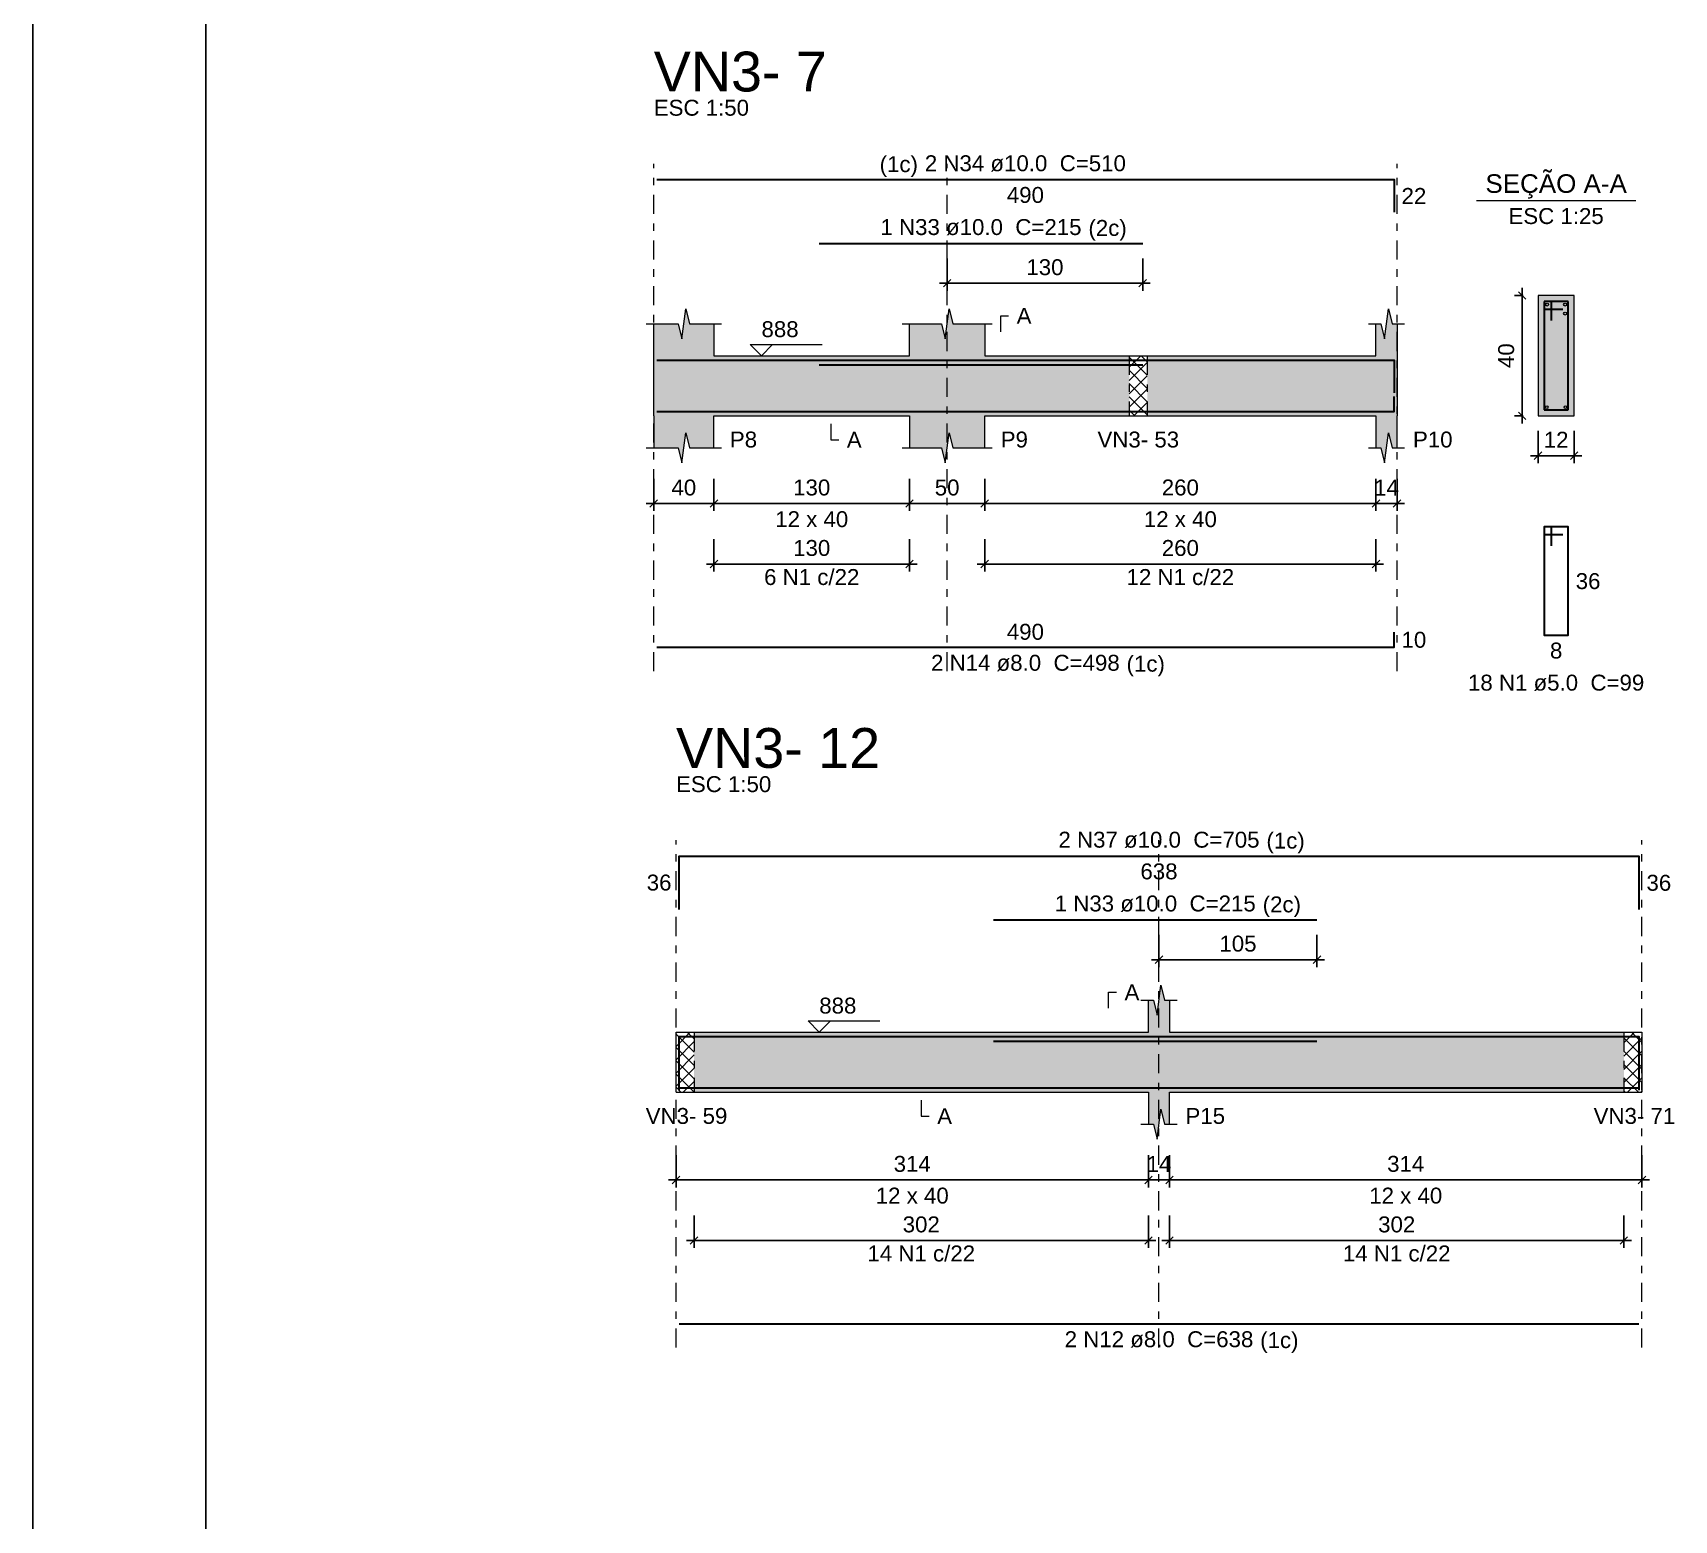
# Model space of a CAD drawing. Header units: millimetres. Extents: x -8 to 605, y -494 to 220.
# Drawn here: x 205.52 to 227.34, y -451.96 to -432.18 of the extents above; entities that cross this region are included whole.
import ezdxf

# ---------------------------------------------------------------- set-up
doc = ezdxf.new("R2010")
doc.units = ezdxf.units.MM
doc.header["$MEASUREMENT"] = 0
doc.linetypes.add('DASHDOT', pattern=[2.54, 1.27, -0.635, 0, -0.635])
doc.linetypes.add('NULL', pattern=[0])
for name, color, linetype, lineweight in [('Descrição da armadura', 7, 'Continuous', 0), ('DT-Barras na forma', 7, 'Continuous', 30), ('DT-Barras no corte', 5, 'Continuous', 5), ('DT-Barras rebatidas', 7, 'Continuous', 30), ('DT-Cotas', 7, 'Continuous', 5), ('DT-Forma', 5, 'Continuous', 5), ('DT-Hachura forma vigas', 252, 'Continuous', 5), ('DT-Hachura intersecção vigas', 9, 'Continuous', 5), ('DT-Hachura seção vigas', 252, 'Continuous', 5), ('DT-Pontilhado', 9, 'DASHDOT', 5), ('DT-Textos', 7, 'Continuous', 5), ('DT-Título', 5, 'Continuous', 20), ('Textos armaduras', 7, 'Continuous', 0)]:
    doc.layers.add(name, color=color, linetype=linetype, lineweight=lineweight)
doc.styles.add('Arial', font='arial.ttf')
doc.dimstyles.new('UM_25.000000', dxfattribs={"dimtxt": 0.18, "dimasz": 0.1, "dimexe": 0.1, "dimexo": 0.2, "dimgap": 0, "dimtad": 1, "dimtih": 1, "dimtoh": 1, "dimdec": 1, "dimlfac": 25, "dimzin": 0, "dimdsep": 46, "dimtxsty": 'Standard', "dimcen": 0.09, "dimdle": 0.1, "dimadec": 1, "dimazin": 2, "dimtfac": 1, "dimtdec": 4, "dimtofl": 0, "dimtmove": 0, "dimatfit": 3, "dimfxl": 1, "dimtolj": 1, "dimarcsym": 0})
doc.dimstyles.new('UM_50.000000', dxfattribs={"dimtxt": 0.18, "dimasz": 0.1, "dimexe": 0.1, "dimexo": 0.2, "dimgap": 0, "dimtad": 1, "dimtih": 1, "dimtoh": 1, "dimdec": 1, "dimlfac": 50, "dimzin": 0, "dimdsep": 46, "dimtxsty": 'Standard', "dimcen": 0.09, "dimdle": 0.1, "dimadec": 1, "dimazin": 2, "dimtfac": 1, "dimtdec": 4, "dimtofl": 0, "dimtmove": 0, "dimatfit": 3, "dimfxl": 1, "dimtolj": 1, "dimarcsym": 0})
pattern_1 = [(45, (210.17421, -485.6166), (-0.08838835, 0.08838835), []), (135, (210.17421, -485.6166), (-0.08838835, -0.08838835), [])]

# ---------------------------------------------------------------- blocks, each defined once
blk = doc.blocks.new('_Oblique')
at = {"color": 0, "linetype": 'ByBlock', "lineweight": -2}
blk.add_line((-0.5, -0.5), (0.5, 0.5), dxfattribs=at)
blk = doc.blocks.new('*D4672')
at = {"layer": 'Defpoints', "color": 0, "transparency": 16777216}
for p in [(213.774, -437.911), (214.574, -437.911), (214.574, -438.44)]:
    blk.add_point(p, dxfattribs=at)
at = {"layer": 'DT-Cotas', "color": 0, "lineweight": -2, "transparency": 16777216}
for p, q in [((213.774, -438.111), (213.774, -438.54)), ((214.574, -438.111), (214.574, -438.54)), ((213.674, -438.44), (214.674, -438.44))]:
    blk.add_line(p, q, dxfattribs=at)
at = {"layer": 'DT-Cotas', "color": 0, "lineweight": -2, "transparency": 16777216, "xscale": 0.1, "yscale": 0.1, "zscale": 0.1, "rotation": 180}
blk.add_blockref('_Oblique', (213.774, -438.44), dxfattribs=at)
at = {"layer": 'DT-Cotas', "color": 0, "lineweight": -2, "transparency": 16777216, "xscale": 0.1, "yscale": 0.1, "zscale": 0.1}
blk.add_blockref('_Oblique', (214.574, -438.44), dxfattribs=at)
at = {"layer": 'DT-Cotas', "color": 7, "transparency": 16777216, "insert": (214.174, -438.229), "char_height": 0.2118, "attachment_point": 5, "rotation": 0.0057, "style": 'Arial'}
blk.add_mtext('\\A1;40', dxfattribs=at)
blk = doc.blocks.new('*D4673')
at = {"layer": 'Defpoints', "color": 0, "transparency": 16777216}
for p in [(214.574, -437.911), (217.174, -437.911), (217.174, -438.44)]:
    blk.add_point(p, dxfattribs=at)
at = {"layer": 'DT-Cotas', "color": 0, "lineweight": -2, "transparency": 16777216}
for p, q in [((214.574, -438.111), (214.574, -438.54)), ((217.174, -438.111), (217.174, -438.54)), ((214.474, -438.44), (217.274, -438.44))]:
    blk.add_line(p, q, dxfattribs=at)
at = {"layer": 'DT-Cotas', "color": 0, "lineweight": -2, "transparency": 16777216, "xscale": 0.1, "yscale": 0.1, "zscale": 0.1, "rotation": 180}
blk.add_blockref('_Oblique', (214.574, -438.44), dxfattribs=at)
at = {"layer": 'DT-Cotas', "color": 0, "lineweight": -2, "transparency": 16777216, "xscale": 0.1, "yscale": 0.1, "zscale": 0.1}
blk.add_blockref('_Oblique', (217.174, -438.44), dxfattribs=at)
at = {"layer": 'DT-Cotas', "color": 7, "transparency": 16777216, "insert": (215.874, -438.229), "char_height": 0.2118, "attachment_point": 5, "rotation": 0.0057, "style": 'Arial'}
blk.add_mtext('\\A1;130', dxfattribs=at)
blk = doc.blocks.new('*D4674')
at = {"layer": 'Defpoints', "color": 0, "transparency": 16777216}
for p in [(217.174, -437.911), (218.174, -437.911), (218.174, -438.44)]:
    blk.add_point(p, dxfattribs=at)
at = {"layer": 'DT-Cotas', "color": 0, "lineweight": -2, "transparency": 16777216}
for p, q in [((217.174, -438.111), (217.174, -438.54)), ((218.174, -438.111), (218.174, -438.54)), ((217.074, -438.44), (218.274, -438.44))]:
    blk.add_line(p, q, dxfattribs=at)
at = {"layer": 'DT-Cotas', "color": 0, "lineweight": -2, "transparency": 16777216, "xscale": 0.1, "yscale": 0.1, "zscale": 0.1, "rotation": 180}
blk.add_blockref('_Oblique', (217.174, -438.44), dxfattribs=at)
at = {"layer": 'DT-Cotas', "color": 0, "lineweight": -2, "transparency": 16777216, "xscale": 0.1, "yscale": 0.1, "zscale": 0.1}
blk.add_blockref('_Oblique', (218.174, -438.44), dxfattribs=at)
at = {"layer": 'DT-Cotas', "color": 7, "transparency": 16777216, "insert": (217.674, -438.229), "char_height": 0.2118, "attachment_point": 5, "rotation": 0.0057, "style": 'Arial'}
blk.add_mtext('\\A1;50', dxfattribs=at)
blk = doc.blocks.new('*D4675')
at = {"layer": 'Defpoints', "color": 0, "transparency": 16777216}
for p in [(218.174, -437.911), (223.374, -437.911), (223.374, -438.44)]:
    blk.add_point(p, dxfattribs=at)
at = {"layer": 'DT-Cotas', "color": 0, "lineweight": -2, "transparency": 16777216}
for p, q in [((218.174, -438.111), (218.174, -438.54)), ((223.374, -438.111), (223.374, -438.54)), ((218.074, -438.44), (223.474, -438.44))]:
    blk.add_line(p, q, dxfattribs=at)
at = {"layer": 'DT-Cotas', "color": 0, "lineweight": -2, "transparency": 16777216, "xscale": 0.1, "yscale": 0.1, "zscale": 0.1, "rotation": 180}
blk.add_blockref('_Oblique', (218.174, -438.44), dxfattribs=at)
at = {"layer": 'DT-Cotas', "color": 0, "lineweight": -2, "transparency": 16777216, "xscale": 0.1, "yscale": 0.1, "zscale": 0.1}
blk.add_blockref('_Oblique', (223.374, -438.44), dxfattribs=at)
at = {"layer": 'DT-Cotas', "color": 7, "transparency": 16777216, "insert": (220.774, -438.229), "char_height": 0.2118, "attachment_point": 5, "rotation": 0.0057, "style": 'Arial'}
blk.add_mtext('\\A1;260', dxfattribs=at)
blk = doc.blocks.new('*D4676')
at = {"layer": 'Defpoints', "color": 0, "transparency": 16777216}
for p in [(223.374, -437.911), (223.654, -437.911), (223.654, -438.44)]:
    blk.add_point(p, dxfattribs=at)
at = {"layer": 'DT-Cotas', "color": 0, "lineweight": -2, "transparency": 16777216}
for p, q in [((223.374, -438.111), (223.374, -438.54)), ((223.654, -438.111), (223.654, -438.54)), ((223.274, -438.44), (223.754, -438.44))]:
    blk.add_line(p, q, dxfattribs=at)
at = {"layer": 'DT-Cotas', "color": 0, "lineweight": -2, "transparency": 16777216, "xscale": 0.1, "yscale": 0.1, "zscale": 0.1, "rotation": 180}
blk.add_blockref('_Oblique', (223.374, -438.44), dxfattribs=at)
at = {"layer": 'DT-Cotas', "color": 0, "lineweight": -2, "transparency": 16777216, "xscale": 0.1, "yscale": 0.1, "zscale": 0.1}
blk.add_blockref('_Oblique', (223.654, -438.44), dxfattribs=at)
at = {"layer": 'DT-Cotas', "color": 7, "transparency": 16777216, "insert": (223.514, -438.229), "char_height": 0.2118, "attachment_point": 5, "rotation": 0.0057, "style": 'Arial'}
blk.add_mtext('\\A1;14', dxfattribs=at)
blk = doc.blocks.new('*D4677')
at = {"layer": 'Defpoints', "color": 0, "transparency": 16777216}
for p in [(217.674, -434.982), (220.274, -434.982), (220.274, -435.512)]:
    blk.add_point(p, dxfattribs=at)
at = {"layer": 'DT-Cotas', "color": 0, "lineweight": -2, "transparency": 16777216}
for p, q in [((217.674, -435.182), (217.674, -435.612)), ((220.274, -435.182), (220.274, -435.612)), ((217.574, -435.512), (220.374, -435.512))]:
    blk.add_line(p, q, dxfattribs=at)
at = {"layer": 'DT-Cotas', "color": 0, "lineweight": -2, "transparency": 16777216, "xscale": 0.1, "yscale": 0.1, "zscale": 0.1, "rotation": 180}
blk.add_blockref('_Oblique', (217.674, -435.512), dxfattribs=at)
at = {"layer": 'DT-Cotas', "color": 0, "lineweight": -2, "transparency": 16777216, "xscale": 0.1, "yscale": 0.1, "zscale": 0.1}
blk.add_blockref('_Oblique', (220.274, -435.512), dxfattribs=at)
at = {"layer": 'DT-Cotas', "color": 7, "transparency": 16777216, "insert": (218.974, -435.3), "char_height": 0.2118, "attachment_point": 5, "rotation": 0.0057, "style": 'Arial'}
blk.add_mtext('\\A1;130', dxfattribs=at)
blk = doc.blocks.new('*D4678')
at = {"layer": 'Defpoints', "color": 0, "transparency": 16777216}
for p in [(225.318, -435.675), (225.529, -435.675), (225.529, -437.275)]:
    blk.add_point(p, dxfattribs=at)
at = {"layer": 'DT-Cotas', "color": 0, "lineweight": -2, "transparency": 16777216}
for p, q in [((225.329, -435.675), (225.218, -435.675)), ((225.318, -437.375), (225.318, -435.575)), ((225.329, -437.275), (225.218, -437.275))]:
    blk.add_line(p, q, dxfattribs=at)
at = {"layer": 'DT-Cotas', "color": 0, "lineweight": -2, "transparency": 16777216, "xscale": 0.1, "yscale": 0.1, "zscale": 0.1}
for p, rotation in [((225.318, -435.675), 90), ((225.318, -437.275), 270)]:
    blk.add_blockref('_Oblique', p, dxfattribs=dict(at, rotation=rotation))
at = {"layer": 'DT-Cotas', "color": 7, "transparency": 16777216, "insert": (225.106, -436.475), "char_height": 0.2118, "attachment_point": 5, "rotation": 90, "style": 'Arial'}
blk.add_mtext('\\A1;40', dxfattribs=at)
blk = doc.blocks.new('*D4679')
at = {"layer": 'Defpoints', "color": 0, "transparency": 16777216}
for p in [(225.529, -437.275), (226.009, -437.275), (226.009, -437.805)]:
    blk.add_point(p, dxfattribs=at)
at = {"layer": 'DT-Cotas', "color": 0, "lineweight": -2, "transparency": 16777216}
for p, q in [((225.529, -437.475), (225.529, -437.905)), ((226.009, -437.475), (226.009, -437.905)), ((225.429, -437.805), (226.109, -437.805))]:
    blk.add_line(p, q, dxfattribs=at)
at = {"layer": 'DT-Cotas', "color": 0, "lineweight": -2, "transparency": 16777216, "xscale": 0.1, "yscale": 0.1, "zscale": 0.1, "rotation": 180}
blk.add_blockref('_Oblique', (225.529, -437.805), dxfattribs=at)
at = {"layer": 'DT-Cotas', "color": 0, "lineweight": -2, "transparency": 16777216, "xscale": 0.1, "yscale": 0.1, "zscale": 0.1}
blk.add_blockref('_Oblique', (226.009, -437.805), dxfattribs=at)
at = {"layer": 'DT-Cotas', "color": 7, "transparency": 16777216, "insert": (225.769, -437.593), "char_height": 0.2118, "attachment_point": 5, "rotation": 0.0057, "style": 'Arial'}
blk.add_mtext('\\A1;12', dxfattribs=at)
blk = doc.blocks.new('*D4680')
at = {"layer": 'Defpoints', "color": 0, "transparency": 16777216}
for p in [(214.574, -438.716), (217.174, -438.716), (217.174, -439.245)]:
    blk.add_point(p, dxfattribs=at)
at = {"layer": 'DT-Cotas', "color": 0, "lineweight": -2, "transparency": 16777216}
for p, q in [((214.574, -438.916), (214.574, -439.345)), ((217.174, -438.916), (217.174, -439.345)), ((214.474, -439.245), (217.274, -439.245))]:
    blk.add_line(p, q, dxfattribs=at)
at = {"layer": 'DT-Cotas', "color": 0, "lineweight": -2, "transparency": 16777216, "xscale": 0.1, "yscale": 0.1, "zscale": 0.1, "rotation": 180}
blk.add_blockref('_Oblique', (214.574, -439.245), dxfattribs=at)
at = {"layer": 'DT-Cotas', "color": 0, "lineweight": -2, "transparency": 16777216, "xscale": 0.1, "yscale": 0.1, "zscale": 0.1}
blk.add_blockref('_Oblique', (217.174, -439.245), dxfattribs=at)
at = {"layer": 'DT-Cotas', "color": 7, "transparency": 16777216, "insert": (215.874, -439.033), "char_height": 0.2118, "attachment_point": 5, "rotation": 0.0057, "style": 'Arial'}
blk.add_mtext('\\A1;130', dxfattribs=at)
blk = doc.blocks.new('*D4681')
at = {"layer": 'Defpoints', "color": 0, "transparency": 16777216}
for p in [(218.174, -438.716), (223.374, -438.716), (223.374, -439.245)]:
    blk.add_point(p, dxfattribs=at)
at = {"layer": 'DT-Cotas', "color": 0, "lineweight": -2, "transparency": 16777216}
for p, q in [((218.174, -438.916), (218.174, -439.345)), ((223.374, -438.916), (223.374, -439.345)), ((218.074, -439.245), (223.474, -439.245))]:
    blk.add_line(p, q, dxfattribs=at)
at = {"layer": 'DT-Cotas', "color": 0, "lineweight": -2, "transparency": 16777216, "xscale": 0.1, "yscale": 0.1, "zscale": 0.1, "rotation": 180}
blk.add_blockref('_Oblique', (218.174, -439.245), dxfattribs=at)
at = {"layer": 'DT-Cotas', "color": 0, "lineweight": -2, "transparency": 16777216, "xscale": 0.1, "yscale": 0.1, "zscale": 0.1}
blk.add_blockref('_Oblique', (223.374, -439.245), dxfattribs=at)
at = {"layer": 'DT-Cotas', "color": 7, "transparency": 16777216, "insert": (220.774, -439.033), "char_height": 0.2118, "attachment_point": 5, "rotation": 0.0057, "style": 'Arial'}
blk.add_mtext('\\A1;260', dxfattribs=at)
blk = doc.blocks.new('*D4695')
at = {"layer": 'Defpoints', "color": 0, "transparency": 16777216}
for p in [(214.07, -446.904), (220.35, -446.904), (220.35, -447.433)]:
    blk.add_point(p, dxfattribs=at)
at = {"layer": 'DT-Cotas', "color": 0, "lineweight": -2, "transparency": 16777216}
for p, q in [((214.07, -447.104), (214.07, -447.533)), ((220.35, -447.104), (220.35, -447.533)), ((213.97, -447.433), (220.45, -447.433))]:
    blk.add_line(p, q, dxfattribs=at)
at = {"layer": 'DT-Cotas', "color": 0, "lineweight": -2, "transparency": 16777216, "xscale": 0.1, "yscale": 0.1, "zscale": 0.1, "rotation": 180}
blk.add_blockref('_Oblique', (214.07, -447.433), dxfattribs=at)
at = {"layer": 'DT-Cotas', "color": 0, "lineweight": -2, "transparency": 16777216, "xscale": 0.1, "yscale": 0.1, "zscale": 0.1}
blk.add_blockref('_Oblique', (220.35, -447.433), dxfattribs=at)
at = {"layer": 'DT-Cotas', "color": 7, "transparency": 16777216, "insert": (217.21, -447.221), "char_height": 0.2118, "attachment_point": 5, "rotation": 0.0057, "style": 'Arial'}
blk.add_mtext('\\A1;314', dxfattribs=at)
blk = doc.blocks.new('*D4696')
at = {"layer": 'Defpoints', "color": 0, "transparency": 16777216}
for p in [(220.35, -446.904), (220.63, -446.904), (220.63, -447.433)]:
    blk.add_point(p, dxfattribs=at)
at = {"layer": 'DT-Cotas', "color": 0, "lineweight": -2, "transparency": 16777216}
for p, q in [((220.35, -447.104), (220.35, -447.533)), ((220.63, -447.104), (220.63, -447.533)), ((220.25, -447.433), (220.73, -447.433))]:
    blk.add_line(p, q, dxfattribs=at)
at = {"layer": 'DT-Cotas', "color": 0, "lineweight": -2, "transparency": 16777216, "xscale": 0.1, "yscale": 0.1, "zscale": 0.1, "rotation": 180}
blk.add_blockref('_Oblique', (220.35, -447.433), dxfattribs=at)
at = {"layer": 'DT-Cotas', "color": 0, "lineweight": -2, "transparency": 16777216, "xscale": 0.1, "yscale": 0.1, "zscale": 0.1}
blk.add_blockref('_Oblique', (220.63, -447.433), dxfattribs=at)
at = {"layer": 'DT-Cotas', "color": 7, "transparency": 16777216, "insert": (220.49, -447.221), "char_height": 0.2118, "attachment_point": 5, "rotation": 0.0057, "style": 'Arial'}
blk.add_mtext('\\A1;14', dxfattribs=at)
blk = doc.blocks.new('*D4697')
at = {"layer": 'Defpoints', "color": 0, "transparency": 16777216}
for p in [(220.63, -446.904), (226.91, -446.904), (226.91, -447.433)]:
    blk.add_point(p, dxfattribs=at)
at = {"layer": 'DT-Cotas', "color": 0, "lineweight": -2, "transparency": 16777216}
for p, q in [((220.63, -447.104), (220.63, -447.533)), ((226.91, -447.104), (226.91, -447.533)), ((220.53, -447.433), (227.01, -447.433))]:
    blk.add_line(p, q, dxfattribs=at)
at = {"layer": 'DT-Cotas', "color": 0, "lineweight": -2, "transparency": 16777216, "xscale": 0.1, "yscale": 0.1, "zscale": 0.1, "rotation": 180}
blk.add_blockref('_Oblique', (220.63, -447.433), dxfattribs=at)
at = {"layer": 'DT-Cotas', "color": 0, "lineweight": -2, "transparency": 16777216, "xscale": 0.1, "yscale": 0.1, "zscale": 0.1}
blk.add_blockref('_Oblique', (226.91, -447.433), dxfattribs=at)
at = {"layer": 'DT-Cotas', "color": 7, "transparency": 16777216, "insert": (223.77, -447.221), "char_height": 0.2118, "attachment_point": 5, "rotation": 0.0057, "style": 'Arial'}
blk.add_mtext('\\A1;314', dxfattribs=at)
blk = doc.blocks.new('*D4698')
at = {"layer": 'Defpoints', "color": 0, "transparency": 16777216}
for p in [(220.49, -443.975), (222.59, -443.975), (222.59, -444.505)]:
    blk.add_point(p, dxfattribs=at)
at = {"layer": 'DT-Cotas', "color": 0, "lineweight": -2, "transparency": 16777216}
for p, q in [((220.49, -444.175), (220.49, -444.605)), ((222.59, -444.175), (222.59, -444.605)), ((220.39, -444.505), (222.69, -444.505))]:
    blk.add_line(p, q, dxfattribs=at)
at = {"layer": 'DT-Cotas', "color": 0, "lineweight": -2, "transparency": 16777216, "xscale": 0.1, "yscale": 0.1, "zscale": 0.1, "rotation": 180}
blk.add_blockref('_Oblique', (220.49, -444.505), dxfattribs=at)
at = {"layer": 'DT-Cotas', "color": 0, "lineweight": -2, "transparency": 16777216, "xscale": 0.1, "yscale": 0.1, "zscale": 0.1}
blk.add_blockref('_Oblique', (222.59, -444.505), dxfattribs=at)
at = {"layer": 'DT-Cotas', "color": 7, "transparency": 16777216, "insert": (221.54, -444.293), "char_height": 0.2118, "attachment_point": 5, "rotation": 0.0057, "style": 'Arial'}
blk.add_mtext('\\A1;105', dxfattribs=at)
blk = doc.blocks.new('*D4701')
at = {"layer": 'Defpoints', "color": 0, "transparency": 16777216}
for p in [(214.31, -447.708), (220.35, -447.708), (220.35, -448.238)]:
    blk.add_point(p, dxfattribs=at)
at = {"layer": 'DT-Cotas', "color": 0, "lineweight": -2, "transparency": 16777216}
for p, q in [((214.31, -447.908), (214.31, -448.338)), ((220.35, -447.908), (220.35, -448.338)), ((214.21, -448.238), (220.45, -448.238))]:
    blk.add_line(p, q, dxfattribs=at)
at = {"layer": 'DT-Cotas', "color": 0, "lineweight": -2, "transparency": 16777216, "xscale": 0.1, "yscale": 0.1, "zscale": 0.1, "rotation": 180}
blk.add_blockref('_Oblique', (214.31, -448.238), dxfattribs=at)
at = {"layer": 'DT-Cotas', "color": 0, "lineweight": -2, "transparency": 16777216, "xscale": 0.1, "yscale": 0.1, "zscale": 0.1}
blk.add_blockref('_Oblique', (220.35, -448.238), dxfattribs=at)
at = {"layer": 'DT-Cotas', "color": 7, "transparency": 16777216, "insert": (217.33, -448.026), "char_height": 0.2118, "attachment_point": 5, "rotation": 0.0057, "style": 'Arial'}
blk.add_mtext('\\A1;302', dxfattribs=at)
blk = doc.blocks.new('*D4702')
at = {"layer": 'Defpoints', "color": 0, "transparency": 16777216}
for p in [(220.63, -447.708), (226.67, -447.708), (226.67, -448.238)]:
    blk.add_point(p, dxfattribs=at)
at = {"layer": 'DT-Cotas', "color": 0, "lineweight": -2, "transparency": 16777216}
for p, q in [((220.63, -447.908), (220.63, -448.338)), ((226.67, -447.908), (226.67, -448.338)), ((220.53, -448.238), (226.77, -448.238))]:
    blk.add_line(p, q, dxfattribs=at)
at = {"layer": 'DT-Cotas', "color": 0, "lineweight": -2, "transparency": 16777216, "xscale": 0.1, "yscale": 0.1, "zscale": 0.1, "rotation": 180}
blk.add_blockref('_Oblique', (220.63, -448.238), dxfattribs=at)
at = {"layer": 'DT-Cotas', "color": 0, "lineweight": -2, "transparency": 16777216, "xscale": 0.1, "yscale": 0.1, "zscale": 0.1}
blk.add_blockref('_Oblique', (226.67, -448.238), dxfattribs=at)
at = {"layer": 'DT-Cotas', "color": 7, "transparency": 16777216, "insert": (223.65, -448.026), "char_height": 0.2118, "attachment_point": 5, "rotation": 0.0057, "style": 'Arial'}
blk.add_mtext('\\A1;302', dxfattribs=at)

msp = doc.modelspace()

# ---------------------------------------------------------------- hatches: boundary and pattern name
at = {"layer": 'DT-Hachura forma vigas', "linetype": 'Continuous'}
for points in [[(218.1742, -437.2754), (220.0942, -437.2754), (220.0942, -436.4754), (218.1742, -436.4754), (218.1742, -436.0518), (217.7492, -436.0518), (217.6992, -435.8518), (217.6492, -436.2518), (217.5992, -436.0518), (217.1742, -436.0518), (217.1742, -436.4754), (214.5742, -436.4754), (214.5742, -436.0518), (214.2492, -436.0518), (214.1992, -435.8518), (214.1492, -436.2518), (214.0992, -436.0518), (213.7742, -436.0518), (213.7742, -436.4754), (213.7742, -437.2754), (213.7742, -437.699), (214.0992, -437.699), (214.1492, -437.899), (214.1992, -437.499), (214.2492, -437.699), (214.5742, -437.699), (214.5742, -437.2754), (217.1742, -437.2754), (217.1742, -437.699), (217.5992, -437.699), (217.6492, -437.899), (217.6992, -437.499), (217.7492, -437.699), (218.1742, -437.699), (218.1742, -437.2754)], [(223.6542, -437.699), (223.6542, -437.2754), (223.6542, -436.4754), (223.6542, -436.0518), (223.5892, -436.0518), (223.5392, -435.8518), (223.4892, -436.2518), (223.4392, -436.0518), (223.3742, -436.0518), (223.3742, -436.4754), (220.3342, -436.4754), (220.3342, -437.2754), (223.3742, -437.2754), (223.3742, -437.699), (223.4392, -437.699), (223.4892, -437.899), (223.5392, -437.499), (223.5892, -437.699), (223.6542, -437.699)], [(220.6301, -446.2682), (226.6701, -446.2682), (226.6701, -445.4682), (220.6301, -445.4682), (220.6301, -445.0446), (220.5651, -445.0446), (220.5151, -444.8446), (220.4651, -445.2446), (220.4151, -445.0446), (220.3501, -445.0446), (220.3501, -445.4682), (214.3101, -445.4682), (214.3101, -446.2682), (220.3501, -446.2682), (220.3501, -446.6918), (220.4151, -446.6918), (220.4651, -446.8918), (220.5151, -446.4918), (220.5651, -446.6918), (220.6301, -446.6918), (220.6301, -446.2682)]]:
    msp.add_hatch(color=252, dxfattribs=at).paths.add_polyline_path(points)
at = {"layer": 'DT-Hachura intersecção vigas', "linetype": 'Continuous'}
h = msp.add_hatch(dxfattribs=at)
h.set_pattern_fill('ANSI37', color=9, style=0)
h.set_pattern_definition(pattern_1)
h.paths.add_polyline_path([(220.0942, -437.2754), (220.3342, -437.2754), (220.3342, -436.4754), (220.0942, -436.4754), (220.0942, -437.2754)])
h = msp.add_hatch(dxfattribs=at)
h.set_pattern_fill('ANSI37', color=9, style=0)
h.set_pattern_definition(pattern_1)
h.paths.add_polyline_path([(214.0701, -446.2682), (214.3101, -446.2682), (214.3101, -445.4682), (214.0701, -445.4682), (214.0701, -446.2682)])
h = msp.add_hatch(dxfattribs=at)
h.set_pattern_fill('ANSI37', color=9, style=0)
h.set_pattern_definition(pattern_1)
h.paths.add_polyline_path([(226.6701, -446.2682), (226.9101, -446.2682), (226.9101, -445.4682), (226.6701, -445.4682), (226.6701, -446.2682)])
at = {"layer": 'DT-Hachura seção vigas', "linetype": 'Continuous'}
msp.add_hatch(color=252, dxfattribs=at).paths.add_polyline_path([(225.5294, -437.2754), (225.5294, -437.2754), (226.0094, -437.2754), (226.0094, -435.6754), (225.5294, -435.6754), (225.5294, -437.2754)])

# ---------------------------------------------------------------- linework, layer by layer
at = {"color": 7}
for p, q in [((205.5205, -494.0755), (205.5205, -409.9755)), ((207.8205, -492.7755), (207.8205, -411.2755))]:
    msp.add_line(p, q, dxfattribs=at)
at = {"layer": 'DT-Barras na forma'}
for p, q in [((225.7094, -435.7554), (225.6094, -435.7554)), ((225.6094, -435.7554), (225.6094, -437.1954)), ((225.9294, -435.7554), (225.6094, -435.7554)), ((225.6094, -435.7554), (225.6094, -435.8554)), ((225.6094, -435.8554), (225.8594, -435.8554)), ((225.7094, -436.0054), (225.7094, -435.7554)), ((225.9294, -437.1954), (225.9294, -435.7554)), ((225.6094, -437.1954), (225.9294, -437.1954))]:
    msp.add_line(p, q, dxfattribs=at)
for points in [[(213.8142, -436.5354), (223.6142, -436.5354), (223.6142, -436.9687)], [(215.9742, -436.5954), (220.2742, -436.5954)], [(213.8142, -437.2174), (223.6142, -437.2174), (223.6142, -437.0174)], [(214.1101, -446.2382), (214.1101, -445.5282), (226.8701, -445.5282), (226.8701, -446.2382)], [(218.2901, -445.5882), (222.5901, -445.5882)], [(214.1101, -446.2102), (226.8701, -446.2102)]]:
    msp.add_lwpolyline(points, dxfattribs=at)
at = {"layer": 'DT-Barras no corte'}
for centre, radius in [((225.6494, -435.7954), 0.02), ((225.8894, -435.7954), 0.02), ((225.8894, -435.9154), 0.02), ((225.6454, -437.1594), 0.016), ((225.8934, -437.1594), 0.016)]:
    msp.add_circle(centre, radius, dxfattribs=at)
at = {"layer": 'DT-Barras rebatidas'}
for points in [[(213.8142, -434.135), (223.6142, -434.135), (223.6142, -434.5683)], [(215.9742, -434.9822), (220.2742, -434.9822)], [(225.7094, -439.0021), (225.7094, -438.7521), (225.6094, -438.7521), (225.6094, -440.1921), (225.9294, -440.1921), (225.9294, -438.7521), (225.6094, -438.7521), (225.6094, -438.8521), (225.8594, -438.8521)], [(213.8142, -440.352), (223.6142, -440.352), (223.6142, -440.152)], [(214.1101, -443.8378), (214.1101, -443.1278), (226.8701, -443.1278), (226.8701, -443.8378)], [(218.2901, -443.975), (222.5901, -443.975)], [(214.1101, -449.3448), (226.8701, -449.3448)]]:
    msp.add_lwpolyline(points, dxfattribs=at)
at = {"layer": 'DT-Forma'}
for p, q in [((226.0094, -435.6754), (225.5294, -435.6754)), ((225.5294, -435.6754), (225.5294, -437.2754)), ((226.0094, -437.2754), (226.0094, -435.6754)), ((214.1492, -436.2518), (214.1992, -435.8518)), ((214.1992, -435.8518), (214.2492, -436.0518)), ((217.6492, -436.2518), (217.6992, -435.8518)), ((217.6992, -435.8518), (217.7492, -436.0518)), ((223.4892, -436.2518), (223.5392, -435.8518)), ((223.5392, -435.8518), (223.5892, -436.0518)), ((213.6742, -436.0518), (214.0992, -436.0518)), ((213.7742, -436.4754), (213.7742, -436.0518)), ((214.0992, -436.0518), (214.1492, -436.2518)), ((214.2492, -436.0518), (214.6742, -436.0518)), ((214.5742, -436.0518), (214.5742, -436.4754)), ((217.0742, -436.0518), (217.5992, -436.0518)), ((217.1742, -436.4754), (217.1742, -436.0518)), ((217.5992, -436.0518), (217.6492, -436.2518)), ((217.7492, -436.0518), (218.2742, -436.0518)), ((218.1742, -436.0518), (218.1742, -436.4754)), ((223.2742, -436.0518), (223.4392, -436.0518)), ((223.3742, -436.4754), (223.3742, -436.0518)), ((223.4392, -436.0518), (223.4892, -436.2518)), ((223.5892, -436.0518), (223.7542, -436.0518)), ((223.6542, -436.0518), (223.6542, -436.4754)), ((214.5743, -436.4754), (217.1742, -436.4754)), ((218.1742, -436.4754), (220.0942, -436.4754)), ((220.0942, -436.4754), (220.3342, -436.4754)), ((220.3342, -436.4754), (223.3742, -436.4754)), ((213.7742, -437.2754), (213.7742, -437.699)), ((214.5743, -437.699), (214.5743, -437.2754)), ((214.5743, -437.2754), (217.1742, -437.2754)), ((217.1742, -437.2754), (217.1742, -437.699)), ((218.1742, -437.699), (218.1742, -437.2754)), ((218.1742, -437.2754), (220.0942, -437.2754)), ((220.0942, -437.2754), (220.3342, -437.2754)), ((220.3342, -437.2754), (223.3742, -437.2754)), ((223.3742, -437.2754), (223.3742, -437.699)), ((223.6542, -437.699), (223.6542, -437.2754)), ((225.5294, -437.2754), (226.0094, -437.2754)), ((214.1492, -437.899), (214.1992, -437.499)), ((214.1992, -437.499), (214.2492, -437.699)), ((217.6492, -437.899), (217.6992, -437.499)), ((217.6992, -437.499), (217.7492, -437.699)), ((223.4892, -437.899), (223.5392, -437.499)), ((223.5392, -437.499), (223.5892, -437.699)), ((213.6742, -437.699), (214.0992, -437.699)), ((214.0992, -437.699), (214.1492, -437.899)), ((214.2492, -437.699), (214.6743, -437.699)), ((217.0742, -437.699), (217.5992, -437.699)), ((217.5992, -437.699), (217.6492, -437.899)), ((217.7492, -437.699), (218.2742, -437.699)), ((223.2742, -437.699), (223.4392, -437.699)), ((223.4392, -437.699), (223.4892, -437.899)), ((223.5892, -437.699), (223.7542, -437.699)), ((220.4651, -445.2446), (220.5151, -444.8446)), ((220.5151, -444.8446), (220.5651, -445.0446)), ((220.2501, -445.0446), (220.4151, -445.0446)), ((220.3501, -445.4682), (220.3501, -445.0446)), ((220.4151, -445.0446), (220.4651, -445.2446)), ((220.5651, -445.0446), (220.7301, -445.0446)), ((220.6301, -445.0446), (220.6301, -445.4682)), ((214.0701, -445.4682), (214.3101, -445.4682)), ((214.3101, -445.4682), (220.3501, -445.4682)), ((220.6301, -445.4682), (226.6701, -445.4682)), ((226.6701, -445.4682), (226.9101, -445.4682)), ((214.0701, -446.2682), (214.3101, -446.2682)), ((214.3101, -446.2682), (220.3501, -446.2682)), ((220.3501, -446.2682), (220.3501, -446.6918)), ((220.6301, -446.6918), (220.6301, -446.2682)), ((220.6301, -446.2682), (226.6701, -446.2682)), ((226.6701, -446.2682), (226.9101, -446.2682)), ((220.4651, -446.8918), (220.5151, -446.4918)), ((220.5151, -446.4918), (220.5651, -446.6918)), ((220.2501, -446.6918), (220.4151, -446.6918)), ((220.4151, -446.6918), (220.4651, -446.8918)), ((220.5651, -446.6918), (220.7301, -446.6918))]:
    msp.add_line(p, q, dxfattribs=at)
at = {"layer": 'DT-Forma', "linetype": 'Continuous'}
for p, q in [((213.7742, -437.2754), (213.7742, -436.4754)), ((223.6542, -436.4754), (223.6542, -437.2754)), ((214.0701, -446.2682), (214.0701, -445.4682)), ((226.9101, -445.4682), (226.9101, -446.2682))]:
    msp.add_line(p, q, dxfattribs=at)
at = {"layer": 'DT-Pontilhado', "ltscale": 0.2}
for p, q in [((213.7742, -440.6697), (213.7742, -433.9232)), ((217.6742, -440.6697), (217.6742, -433.9232)), ((223.6542, -440.6697), (223.6542, -433.9232)), ((220.0942, -436.4754), (220.0942, -437.2754)), ((220.3342, -436.4754), (220.3342, -437.2754)), ((214.0701, -449.6625), (214.0701, -442.916)), ((220.4901, -449.6625), (220.4901, -442.916)), ((226.9101, -449.6625), (226.9101, -442.916)), ((214.3101, -445.4682), (214.3101, -446.2682)), ((226.6701, -445.4682), (226.6701, -446.2682))]:
    msp.add_line(p, q, dxfattribs=at)
at = {"layer": 'DT-Textos'}
msp.add_line((224.7104, -434.4105), (226.8284, -434.4105), dxfattribs=at)
for points in [[(218.386, -436.1577), (218.386, -435.9459), (218.4919, -435.9459)], [(215.3542, -436.3271), (215.206, -436.4754), (215.0577, -436.3271), (216.0108, -436.3271)], [(216.1285, -437.3813), (216.1285, -437.5931), (216.2344, -437.5931)], [(219.8206, -445.1505), (219.8206, -444.9387), (219.9265, -444.9387)], [(216.1221, -445.3199), (215.9738, -445.4682), (215.8255, -445.3199), (216.7786, -445.3199)], [(217.3301, -446.3741), (217.3301, -446.5859), (217.436, -446.5859)]]:
    msp.add_lwpolyline(points, dxfattribs=at)

# ---------------------------------------------------------------- texts
at = {"layer": 'Descrição da armadura', "linetype": 'NULL', "char_height": 0.2118, "attachment_point": 8, "line_spacing_factor": 0.9, "style": 'Arial'}
for s, insert, width in [('2 N34 ø10.0  C=510', (218.7142, -434.0287), 5.344721), ('1 N33 ø10.0  C=215', (218.1242, -434.8767), 5.344721), ('6 N1 c/22', (215.8742, -439.5268), 2.53256), ('12 N1 c/22', (220.7742, -439.5268), 2.86156), ('2 N14 ø8.0  C=498', (218.7142, -440.6697), 5.015721), ('18 N1 ø5.0  C=99', (225.7692, -440.9337), 4.686721), ('2 N37 ø10.0  C=705', (220.4902, -443.0215), 5.344721), ('1 N33 ø10.0  C=215', (220.4402, -443.8695), 5.344721), ('14 N1 c/22', (217.3301, -448.5196), 2.86156), ('14 N1 c/22', (223.6501, -448.5196), 2.86156), ('2 N12 ø8.0  C=638', (220.4902, -449.6625), 5.015721)]:
    msp.add_mtext(s, dxfattribs=dict(at, insert=insert, width=width))
at = {"layer": 'DT-Textos', "linetype": 'NULL', "line_spacing_factor": 0.798, "style": 'Arial'}
for s, insert, char_height, width, attachment_point in [('ESC 1:50', (213.7742, -433.2877), 0.2118, 2.532883, 7), ('(1c)', (217.2862, -434.0986), 0.2118, 1.018965, 9), ('SEÇÃO A-A', (225.7692, -434.3866), 0.2471, 3.760741, 8), ('ESC 1:25', (225.7692, -434.7277), 0.2118, 2.532883, 8), ('(2c)', (219.5522, -434.9466), 0.2118, 1.018965, 7), ('A', (218.5982, -436.0517), 0.2118, 0.394865, 7), ('888', (215.2062, -436.2317), 0.2118, 0.987001, 7), ('P8', (214.7862, -437.6987), 0.2118, 0.723865, 7), ('A', (216.3405, -437.6987), 0.2118, 0.394865, 7), ('P9', (218.3862, -437.6987), 0.2118, 0.723865, 7), ('VN3- 53', (219.6726, -437.6987), 0.2118, 2.170627, 7), ('P10', (223.8662, -437.6987), 0.2118, 1.052866, 7), ('12 x 40', (215.8742, -438.7577), 0.2118, 1.940747, 8), ('12 x 40', (220.7742, -438.7577), 0.2118, 1.940747, 8), ('(1c)', (220.0592, -440.7396), 0.2118, 1.018965, 7), ('ESC 1:50', (214.0702, -442.2805), 0.2118, 2.532883, 7), ('(1c)', (221.9182, -443.0914), 0.2118, 1.018965, 7), ('(2c)', (221.8682, -443.9394), 0.2118, 1.018965, 7), ('A', (220.0322, -445.0445), 0.2118, 0.394865, 7), ('888', (215.9742, -445.2245), 0.2118, 0.987001, 7), ('VN3- 59', (213.6675, -446.6915), 0.2118, 2.170627, 7), ('A', (217.5422, -446.6915), 0.2118, 0.394865, 7), ('P15', (220.8422, -446.6915), 0.2118, 1.052866, 7), ('VN3- 71', (226.2675, -446.6915), 0.2118, 2.170627, 7), ('12 x 40', (217.2102, -447.7505), 0.2118, 1.940747, 8), ('12 x 40', (223.7702, -447.7505), 0.2118, 1.940747, 8), ('(1c)', (221.8352, -449.7324), 0.2118, 1.018965, 7)]:
    msp.add_mtext(s, dxfattribs=dict(at, insert=insert, char_height=char_height, width=width, attachment_point=attachment_point))
at = {"layer": 'DT-Título', "linetype": 'NULL', "char_height": 0.5295, "attachment_point": 7, "line_spacing_factor": 0.798, "style": 'Arial'}
for s, insert, width in [('VN3- 7', (213.7742, -432.9699), 4.604067), ('VN3- 12', (214.0702, -441.9627), 5.426568)]:
    msp.add_mtext(s, dxfattribs=dict(at, insert=insert, width=width))
at = {"layer": 'Textos armaduras', "linetype": 'NULL', "char_height": 0.2118, "line_spacing_factor": 0.9, "style": 'Arial'}
for s, insert, width, attachment_point in [('490', (218.7142, -434.2323), 1.387001, 2), ('22', (223.7142, -434.2458), 1.058001, 1), ('36', (226.0294, -439.3662), 1.058001, 1), ('490', (218.7142, -440.2548), 1.387001, 8), ('10', (223.7142, -440.1461), 1.058001, 1), ('8', (225.7694, -440.2894), 0.729, 2), ('638', (220.4901, -443.2251), 1.387001, 2), ('36', (214.0101, -443.5887), 1.058001, 9), ('36', (226.9701, -443.3769), 1.058001, 1)]:
    msp.add_mtext(s, dxfattribs=dict(at, insert=insert, width=width, attachment_point=attachment_point))

# ---------------------------------------------------------------- dimensions: what is measured, and where the dimension line sits
at = {"layer": 'DT-Cotas'}
for base, p1, p2, dimstyle, override, picture, middle in [((220.2742, -435.5117), (217.6742, -434.9822), (220.2742, -434.9822), 'UM_50.000000', {"dimtxt": 0.2118, "dimasz": 0.1, "dimexe": 0.1, "dimexo": 0.2, "dimtad": 1, "dimtih": 0, "dimtoh": 0, "dimdec": 1, "dimlfac": 50, "dimzin": 8, "dimtxsty": 'Arial', "dimblk": 'Oblique', "dimblk1": 'Oblique', "dimblk2": 'Oblique', "dimsah": 1, "dimdle": 0.1, "dimse1": 0, "dimse2": 0, "dimclrt": 7, "dimadec": 1, "dimazin": 3, "dimtmove": 2, "dimldrblk": 'Oblique'}, '*D4677', (218.9742, -435.2999)), ((226.0094, -437.8049), (225.5294, -437.2754), (226.0094, -437.2754), 'UM_25.000000', {"dimtxt": 0.2118, "dimasz": 0.1, "dimexe": 0.1, "dimexo": 0.2, "dimtad": 1, "dimtih": 0, "dimtoh": 0, "dimdec": 1, "dimlfac": 25, "dimzin": 8, "dimtxsty": 'Arial', "dimblk": 'Oblique', "dimblk1": 'Oblique', "dimblk2": 'Oblique', "dimsah": 1, "dimdle": 0.1, "dimse1": 0, "dimse2": 0, "dimclrt": 7, "dimadec": 1, "dimazin": 3, "dimtmove": 2, "dimldrblk": 'Oblique'}, '*D4679', (225.7694, -437.5931)), ((214.5743, -438.4403), (213.7742, -437.9108), (214.5743, -437.9108), 'UM_50.000000', {"dimtxt": 0.2118, "dimasz": 0.1, "dimexe": 0.1, "dimexo": 0.2, "dimtad": 1, "dimtih": 0, "dimtoh": 0, "dimdec": 1, "dimlfac": 50, "dimzin": 8, "dimtxsty": 'Arial', "dimblk": 'Oblique', "dimblk1": 'Oblique', "dimblk2": 'Oblique', "dimsah": 1, "dimdle": 0.1, "dimse1": 0, "dimse2": 0, "dimclrt": 7, "dimadec": 1, "dimazin": 3, "dimtmove": 2, "dimldrblk": 'Oblique'}, '*D4672', (214.1742, -438.2285)), ((217.1742, -438.4403), (214.5743, -437.9108), (217.1742, -437.9108), 'UM_50.000000', {"dimtxt": 0.2118, "dimasz": 0.1, "dimexe": 0.1, "dimexo": 0.2, "dimtad": 1, "dimtih": 0, "dimtoh": 0, "dimdec": 1, "dimlfac": 50, "dimzin": 8, "dimtxsty": 'Arial', "dimblk": 'Oblique', "dimblk1": 'Oblique', "dimblk2": 'Oblique', "dimsah": 1, "dimdle": 0.1, "dimse1": 0, "dimse2": 0, "dimclrt": 7, "dimadec": 1, "dimazin": 3, "dimtmove": 2, "dimldrblk": 'Oblique'}, '*D4673', (215.8742, -438.2285)), ((218.1742, -438.4403), (217.1742, -437.9108), (218.1742, -437.9108), 'UM_50.000000', {"dimtxt": 0.2118, "dimasz": 0.1, "dimexe": 0.1, "dimexo": 0.2, "dimtad": 1, "dimtih": 0, "dimtoh": 0, "dimdec": 1, "dimlfac": 50, "dimzin": 8, "dimtxsty": 'Arial', "dimblk": 'Oblique', "dimblk1": 'Oblique', "dimblk2": 'Oblique', "dimsah": 1, "dimdle": 0.1, "dimse1": 0, "dimse2": 0, "dimclrt": 7, "dimadec": 1, "dimazin": 3, "dimtmove": 2, "dimldrblk": 'Oblique'}, '*D4674', (217.6742, -438.2285)), ((223.3742, -438.4403), (218.1742, -437.9108), (223.3742, -437.9108), 'UM_50.000000', {"dimtxt": 0.2118, "dimasz": 0.1, "dimexe": 0.1, "dimexo": 0.2, "dimtad": 1, "dimtih": 0, "dimtoh": 0, "dimdec": 1, "dimlfac": 50, "dimzin": 8, "dimtxsty": 'Arial', "dimblk": 'Oblique', "dimblk1": 'Oblique', "dimblk2": 'Oblique', "dimsah": 1, "dimdle": 0.1, "dimse1": 0, "dimse2": 0, "dimclrt": 7, "dimadec": 1, "dimazin": 3, "dimtmove": 2, "dimldrblk": 'Oblique'}, '*D4675', (220.7742, -438.2285)), ((223.6542, -438.4403), (223.3742, -437.9108), (223.6542, -437.9108), 'UM_50.000000', {"dimtxt": 0.2118, "dimasz": 0.1, "dimexe": 0.1, "dimexo": 0.2, "dimtad": 1, "dimtih": 0, "dimtoh": 0, "dimdec": 1, "dimlfac": 50, "dimzin": 8, "dimtxsty": 'Arial', "dimblk": 'Oblique', "dimblk1": 'Oblique', "dimblk2": 'Oblique', "dimsah": 1, "dimdle": 0.1, "dimse1": 0, "dimse2": 0, "dimclrt": 7, "dimadec": 1, "dimazin": 3, "dimtmove": 2, "dimldrblk": 'Oblique'}, '*D4676', (223.5142, -438.2285)), ((217.1742, -439.2451), (214.5743, -438.7156), (217.1742, -438.7156), 'UM_50.000000', {"dimtxt": 0.2118, "dimasz": 0.1, "dimexe": 0.1, "dimexo": 0.2, "dimtad": 1, "dimtih": 0, "dimtoh": 0, "dimdec": 1, "dimlfac": 50, "dimzin": 8, "dimtxsty": 'Arial', "dimblk": 'Oblique', "dimblk1": 'Oblique', "dimblk2": 'Oblique', "dimsah": 1, "dimdle": 0.1, "dimse1": 0, "dimse2": 0, "dimclrt": 7, "dimadec": 1, "dimazin": 3, "dimtmove": 2, "dimldrblk": 'Oblique'}, '*D4680', (215.8742, -439.0333)), ((223.3742, -439.2451), (218.1742, -438.7156), (223.3742, -438.7156), 'UM_50.000000', {"dimtxt": 0.2118, "dimasz": 0.1, "dimexe": 0.1, "dimexo": 0.2, "dimtad": 1, "dimtih": 0, "dimtoh": 0, "dimdec": 1, "dimlfac": 50, "dimzin": 8, "dimtxsty": 'Arial', "dimblk": 'Oblique', "dimblk1": 'Oblique', "dimblk2": 'Oblique', "dimsah": 1, "dimdle": 0.1, "dimse1": 0, "dimse2": 0, "dimclrt": 7, "dimadec": 1, "dimazin": 3, "dimtmove": 2, "dimldrblk": 'Oblique'}, '*D4681', (220.7742, -439.0333)), ((222.5901, -444.5045), (220.4901, -443.975), (222.5901, -443.975), 'UM_50.000000', {"dimtxt": 0.2118, "dimasz": 0.1, "dimexe": 0.1, "dimexo": 0.2, "dimtad": 1, "dimtih": 0, "dimtoh": 0, "dimdec": 1, "dimlfac": 50, "dimzin": 8, "dimtxsty": 'Arial', "dimblk": 'Oblique', "dimblk1": 'Oblique', "dimblk2": 'Oblique', "dimsah": 1, "dimdle": 0.1, "dimse1": 0, "dimse2": 0, "dimclrt": 7, "dimadec": 1, "dimazin": 3, "dimtmove": 2, "dimldrblk": 'Oblique'}, '*D4698', (221.5401, -444.2927)), ((220.3501, -447.4331), (214.0701, -446.9036), (220.3501, -446.9036), 'UM_50.000000', {"dimtxt": 0.2118, "dimasz": 0.1, "dimexe": 0.1, "dimexo": 0.2, "dimtad": 1, "dimtih": 0, "dimtoh": 0, "dimdec": 1, "dimlfac": 50, "dimzin": 8, "dimtxsty": 'Arial', "dimblk": 'Oblique', "dimblk1": 'Oblique', "dimblk2": 'Oblique', "dimsah": 1, "dimdle": 0.1, "dimse1": 0, "dimse2": 0, "dimclrt": 7, "dimadec": 1, "dimazin": 3, "dimtmove": 2, "dimldrblk": 'Oblique'}, '*D4695', (217.2101, -447.2213)), ((220.6301, -447.4331), (220.3501, -446.9036), (220.6301, -446.9036), 'UM_50.000000', {"dimtxt": 0.2118, "dimasz": 0.1, "dimexe": 0.1, "dimexo": 0.2, "dimtad": 1, "dimtih": 0, "dimtoh": 0, "dimdec": 1, "dimlfac": 50, "dimzin": 8, "dimtxsty": 'Arial', "dimblk": 'Oblique', "dimblk1": 'Oblique', "dimblk2": 'Oblique', "dimsah": 1, "dimdle": 0.1, "dimse1": 0, "dimse2": 0, "dimclrt": 7, "dimadec": 1, "dimazin": 3, "dimtmove": 2, "dimldrblk": 'Oblique'}, '*D4696', (220.4901, -447.2213)), ((226.9101, -447.4331), (220.6301, -446.9036), (226.9101, -446.9036), 'UM_50.000000', {"dimtxt": 0.2118, "dimasz": 0.1, "dimexe": 0.1, "dimexo": 0.2, "dimtad": 1, "dimtih": 0, "dimtoh": 0, "dimdec": 1, "dimlfac": 50, "dimzin": 8, "dimtxsty": 'Arial', "dimblk": 'Oblique', "dimblk1": 'Oblique', "dimblk2": 'Oblique', "dimsah": 1, "dimdle": 0.1, "dimse1": 0, "dimse2": 0, "dimclrt": 7, "dimadec": 1, "dimazin": 3, "dimtmove": 2, "dimldrblk": 'Oblique'}, '*D4697', (223.7701, -447.2213)), ((220.3501, -448.2379), (214.3101, -447.7084), (220.3501, -447.7084), 'UM_50.000000', {"dimtxt": 0.2118, "dimasz": 0.1, "dimexe": 0.1, "dimexo": 0.2, "dimtad": 1, "dimtih": 0, "dimtoh": 0, "dimdec": 1, "dimlfac": 50, "dimzin": 8, "dimtxsty": 'Arial', "dimblk": 'Oblique', "dimblk1": 'Oblique', "dimblk2": 'Oblique', "dimsah": 1, "dimdle": 0.1, "dimse1": 0, "dimse2": 0, "dimclrt": 7, "dimadec": 1, "dimazin": 3, "dimtmove": 2, "dimldrblk": 'Oblique'}, '*D4701', (217.3301, -448.0261)), ((226.6701, -448.2379), (220.6301, -447.7084), (226.6701, -447.7084), 'UM_50.000000', {"dimtxt": 0.2118, "dimasz": 0.1, "dimexe": 0.1, "dimexo": 0.2, "dimtad": 1, "dimtih": 0, "dimtoh": 0, "dimdec": 1, "dimlfac": 50, "dimzin": 8, "dimtxsty": 'Arial', "dimblk": 'Oblique', "dimblk1": 'Oblique', "dimblk2": 'Oblique', "dimsah": 1, "dimdle": 0.1, "dimse1": 0, "dimse2": 0, "dimclrt": 7, "dimadec": 1, "dimazin": 3, "dimtmove": 2, "dimldrblk": 'Oblique'}, '*D4702', (223.6501, -448.0261))]:
    dim = msp.add_linear_dim(base=base, p1=p1, p2=p2, dimstyle=dimstyle, override=override, dxfattribs=at)
    dim.commit()
    dim.dimension.update_dxf_attribs({"geometry": picture, "text_midpoint": middle, "dimtype": 160, "text_rotation": 0.00573})
dim = msp.add_linear_dim(base=(225.3176, -435.6754), p1=(225.5294, -437.2754), p2=(225.5294, -435.6754), angle=90, dimstyle='UM_25.000000', override={"dimtxt": 0.2118, "dimasz": 0.1, "dimexe": 0.1, "dimexo": 0.2, "dimtad": 1, "dimtih": 0, "dimtoh": 0, "dimdec": 1, "dimlfac": 25, "dimzin": 8, "dimtxsty": 'Arial', "dimblk": 'Oblique', "dimblk1": 'Oblique', "dimblk2": 'Oblique', "dimsah": 1, "dimdle": 0.1, "dimse1": 0, "dimse2": 0, "dimclrt": 7, "dimadec": 1, "dimazin": 3, "dimtmove": 2, "dimldrblk": 'Oblique'}, dxfattribs=at)
dim.commit()
dim.dimension.update_dxf_attribs({"geometry": '*D4678', "text_midpoint": (225.1058, -436.4754), "dimtype": 160, "text_rotation": 90})

doc.saveas('drawing.dxf')
